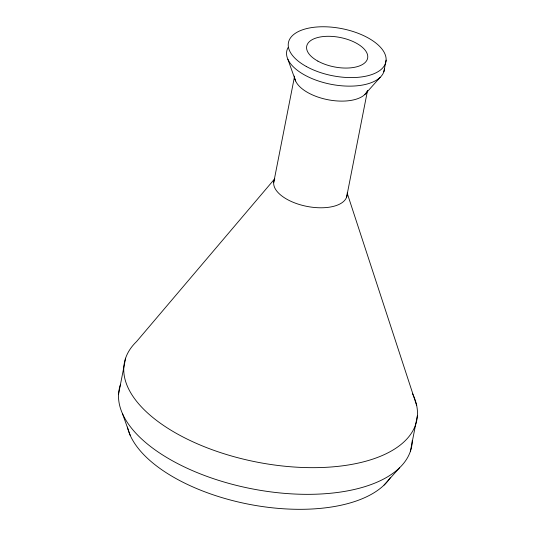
<?xml version="1.0" encoding="UTF-8"?>
<svg xmlns="http://www.w3.org/2000/svg" width="536" height="536" viewBox="0 0 536 536"><rect width="100%" height="100%" fill="white"/><g stroke="black" fill="none" stroke-linecap="round" stroke-linejoin="round"><path stroke-width="0.8" d="M118.57 394.134L125.598 358.216M273.675 182.736L294.606 76.065M346.638 197.02L367.529 90.497M383.836 71.777L386.108 60.159M410.402 451.265L417.43 415.346M274.7 178.823L136.559 341.579A149.008 72.012 11.1 0 0 258.928 462.488A149.008 72.012 11.1 0 0 412.492 393.659M364.822 94.504L380.178 77.325M384.071 485.08L399.441 467.901M122.496 413.692L130.228 435.393M287.865 59.255L295.591 80.956M347.14 193L416.72 405.692M347.087 194.709A37.252 18.003 11.1 0 1 305.353 206.065A37.252 18.003 11.1 0 1 274.774 178.964M367.274 91.087A37.252 18.003 11.1 0 1 329.473 100.018A37.252 18.003 11.1 0 1 294.787 78.477M384.433 68.695A49.667 24.006 11.1 0 1 328.528 83.784A49.667 24.006 11.1 0 1 288.147 47.463M390.201 477.784A136.579 66.008 11.1 0 1 249.334 504.349A136.579 66.008 11.1 0 1 127.441 427.065M412.258 440.431A149.008 72.012 11.1 0 1 253.24 489.073A149.008 72.012 11.1 0 1 120.366 384.888M306.284 66.471A49.667 24.006 11.1 0 0 385.511 63.241A49.667 24.006 11.1 0 0 319.717 26.827A49.667 24.006 11.1 0 0 306.284 66.471M317.868 61.111A31.041 15.001 11.1 0 0 367.381 59.094A31.041 15.001 11.1 0 0 326.263 36.334A31.041 15.001 11.1 0 0 317.868 61.111"/></g></svg>
